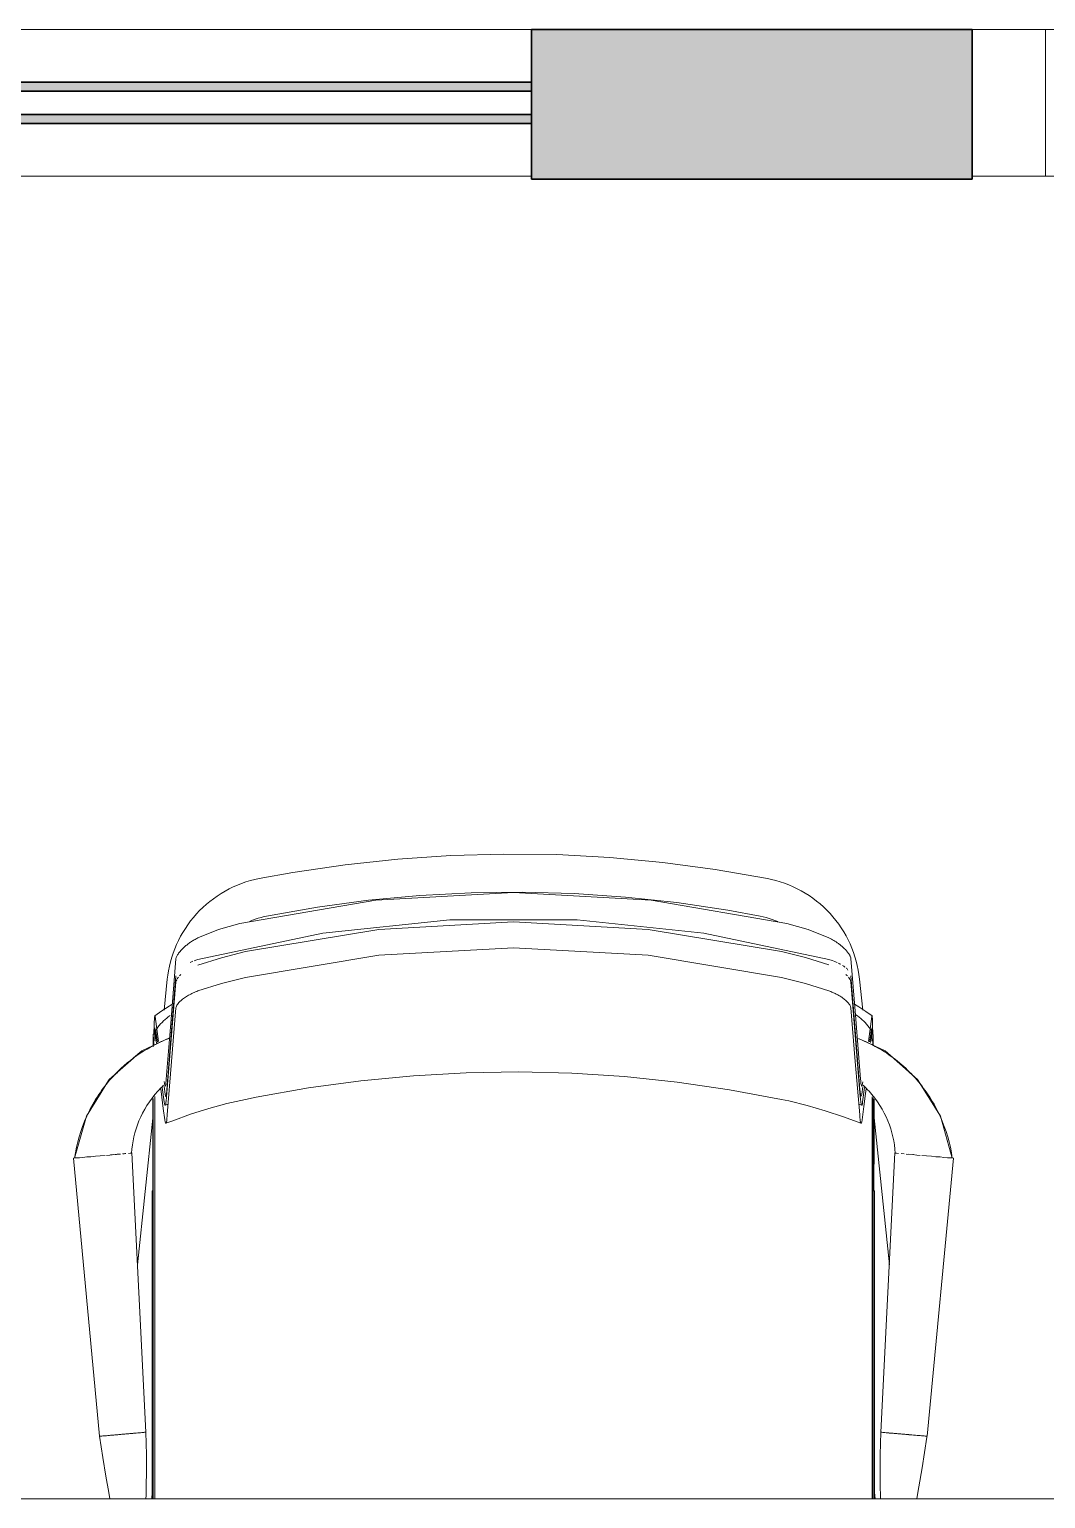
# Model space of a CAD drawing. Header units: millimetres. Extents: x 155927 to 317870, y -36033 to 97293.
# Drawn here: x 191809 to 192501, y 12608 to 13608 of the extents above; entities that cross this region are included whole.
import ezdxf

# ---------------------------------------------------------------- set-up
doc = ezdxf.new("R2010")
doc.units = ezdxf.units.MM
doc.header["$MEASUREMENT"] = 0
for name, color, linetype, lineweight in [('A-GLAZ-CURT', 7, 'CONTINUOUS', 9), ('A-GLAZ-CWMG', 7, 'CONTINUOUS', 9), ('A-WALL-PATT', 7, 'CONTINUOUS', 9), ('I-FURN', 8, 'CONTINUOUS', 9), ('I-WALL', 7, 'CONTINUOUS', 9)]:
    doc.layers.add(name, color=color, linetype=linetype, lineweight=lineweight)

msp = doc.modelspace()

# ---------------------------------------------------------------- hatches: boundary and pattern name
at = {"layer": 'A-GLAZ-CURT'}
h = msp.add_hatch(color=256, dxfattribs=at)
h.paths.add_polyline_path([(192150.8, 13543.6), (192150.8, 13549.6), (191250.8, 13549.6), (191250.8, 13543.6), (191664.1, 13543.6)], flags=0)
h.paths.add_polyline_path([(192150.8, 13565.6), (192150.8, 13571.6), (191250.8, 13571.6), (191250.8, 13565.6), (191664.1, 13565.6)], flags=0)
at = {"layer": 'A-WALL-PATT'}
h = msp.add_hatch(color=256, dxfattribs=at)
h.paths.add_polyline_path([(198150.8, 13505.6), (198848.8, 13506.6), (198848.8, 13607.6), (198150.8, 13607.6)], flags=0)
h.paths.add_polyline_path([(195450.8, 13505.6), (195450.8, 13607.6), (195150.8, 13607.6), (195150.8, 13505.6)], flags=0)
h.paths.add_polyline_path([(192450.8, 13505.6), (192450.8, 13607.6), (192150.8, 13607.6), (192150.8, 13505.6)], flags=0)
h.paths.add_polyline_path([(188952.5, 13505.6), (189450.8, 13505.6), (189450.8, 13607.6), (188800.8, 13607.6), (188800.8, 13505.6)], flags=0)

# ---------------------------------------------------------------- linework, layer by layer
at = {"layer": 'A-GLAZ-CURT', "lineweight": 30}
for p, q in [((192150.8, 13571.6), (191250.8, 13571.6)), ((192150.8, 13565.6), (192150.8, 13571.6)), ((191250.8, 13565.6), (192150.8, 13565.6)), ((192150.8, 13549.6), (191250.8, 13549.6)), ((191250.8, 13543.6), (192150.8, 13543.6)), ((192150.8, 13543.6), (192150.8, 13549.6))]:
    msp.add_line(p, q, dxfattribs=at)
at = {"layer": 'A-GLAZ-CWMG'}
for p, q in [((192150.8, 13607.6), (191250.8, 13607.6)), ((193350.8, 13607.6), (192500.8, 13607.6)), ((192150.8, 13507.6), (191250.8, 13507.6)), ((193350.8, 13507.6), (192500.8, 13507.6))]:
    msp.add_line(p, q, dxfattribs=at)
at = {"layer": 'A-GLAZ-CWMG', "lineweight": 20}
for p, q in [((192500.8, 13607.6), (192450.8, 13607.6)), ((192450.8, 13607.6), (192450.8, 13507.6)), ((192500.8, 13507.6), (192500.8, 13607.6)), ((192450.8, 13507.6), (192500.8, 13507.6))]:
    msp.add_line(p, q, dxfattribs=at)
at = {"layer": 'I-FURN'}
for p, q in [((192059.7, 13042.9), (192023.8, 13039)), ((192095.8, 13045.3), (192059.7, 13042.9)), ((192131.9, 13046.3), (192095.8, 13045.3)), ((192168, 13045.9), (192131.9, 13046.3)), ((192204.1, 13043.9), (192168, 13045.9)), ((192240.1, 13040.6), (192204.1, 13043.9)), ((191988.1, 13033.7), (191965.3, 13029.6)), ((192023.8, 13039), (191988.1, 13033.7)), ((192275.9, 13035.8), (192240.1, 13040.6)), ((192311.5, 13029.6), (192275.9, 13035.8)), ((191942, 13021), (191939.3, 13019.4)), ((191944.8, 13022.5), (191942, 13021)), ((191947.6, 13023.9), (191944.8, 13022.5)), ((191950.4, 13025.1), (191947.6, 13023.9)), ((191953.3, 13026.2), (191950.4, 13025.1)), ((191956.3, 13027.3), (191953.3, 13026.2)), ((191959.3, 13028.2), (191956.3, 13027.3)), ((191962.3, 13028.9), (191959.3, 13028.2)), ((191965.3, 13029.6), (191962.3, 13028.9)), ((192314.1, 13029), (192311.5, 13029.6)), ((192317.1, 13028.3), (192314.1, 13029)), ((192320.1, 13027.4), (192317.1, 13028.3)), ((192323.1, 13026.4), (192320.1, 13027.4)), ((192326, 13025.3), (192323.1, 13026.4)), ((192328.9, 13024), (192326, 13025.3)), ((192331.7, 13022.7), (192328.9, 13024)), ((192334.4, 13021.2), (192331.7, 13022.7)), ((192337.1, 13019.7), (192334.4, 13021.2)), ((191929.3, 13012.1), (191927, 13010)), ((191931.7, 13014.1), (191929.3, 13012.1)), ((191934.2, 13015.9), (191931.7, 13014.1)), ((191936.7, 13017.7), (191934.2, 13015.9)), ((191939.3, 13019.4), (191936.7, 13017.7)), ((191952.1, 12999.1), (192044.7, 13014.9)), ((192004.9, 13010.1), (192039.7, 13014.8)), ((192039.7, 13014.8), (192074.6, 13018)), ((192044.7, 13014.9), (192138.4, 13020.2)), ((192074.6, 13018), (192109.7, 13019.9)), ((192109.7, 13019.9), (192144.7, 13020.3)), ((192138.4, 13020.2), (192232.1, 13014.9)), ((192144.7, 13020.3), (192179.8, 13019.4)), ((192179.8, 13019.4), (192214.8, 13017)), ((192214.8, 13017), (192249.7, 13013.3)), ((192232.1, 13014.9), (192324.7, 12999.1)), ((192249.7, 13013.3), (192284.4, 13008.1)), ((192339.8, 13018), (192337.1, 13019.7)), ((192342.3, 13016.2), (192339.8, 13018)), ((192344.8, 13014.3), (192342.3, 13016.2)), ((192347.2, 13012.3), (192344.8, 13014.3)), ((192349.6, 13010.3), (192347.2, 13012.3)), ((191920.5, 13003.2), (191918.6, 13000.8)), ((191922.6, 13005.5), (191920.5, 13003.2)), ((191924.7, 13007.8), (191922.6, 13005.5)), ((191927, 13010), (191924.7, 13007.8)), ((191958.7, 13000.4), (191960.7, 13001.2)), ((191960.7, 13001.2), (191962.6, 13001.9)), ((191962.6, 13001.9), (191964.6, 13002.6)), ((191964.6, 13002.6), (191966.6, 13003.2)), ((191966.6, 13003.2), (191968.6, 13003.7)), ((191968.6, 13003.7), (191970.3, 13004.1)), ((191970.3, 13004.1), (192004.9, 13010.1)), ((192095, 13001.4), (192008.7, 12992.4)), ((192181.8, 13001.4), (192095, 13001.4)), ((192268.1, 12992.4), (192181.8, 13001.4)), ((192284.4, 13008.1), (192306.5, 13004.1)), ((192306.5, 13004.1), (192308.5, 13003.6)), ((192308.5, 13003.6), (192310.6, 13003.1)), ((192310.6, 13003.1), (192312.5, 13002.5)), ((192312.5, 13002.5), (192314.5, 13001.8)), ((192314.5, 13001.8), (192316.5, 13001.1)), ((192316.5, 13001.1), (192318.4, 13000.3)), ((192351.8, 13008.1), (192349.6, 13010.3)), ((192354, 13005.9), (192351.8, 13008.1)), ((192356, 13003.5), (192354, 13005.9)), ((192358, 13001.1), (192356, 13003.5)), ((192359.9, 12998.6), (192358, 13001.1)), ((191913.3, 12993), (191911.8, 12990.3)), ((191915, 12995.7), (191913.3, 12993)), ((191916.7, 12998.2), (191915, 12995.7)), ((191918.6, 13000.8), (191916.7, 12998.2)), ((191923.6, 12989.2), (191937.6, 12994.9)), ((192008.7, 12992.4), (191923.6, 12974.4)), ((191937.6, 12994.9), (191952.1, 12999.1)), ((192046.7, 12995), (191955.9, 12979.9)), ((192138.4, 13000.1), (192046.7, 12995)), ((192230.2, 12995), (192138.4, 13000.1)), ((192321, 12979.9), (192230.2, 12995)), ((192353.2, 12974.4), (192268.1, 12992.4)), ((192324.7, 12999.1), (192339.2, 12995)), ((192339.2, 12995), (192353.2, 12989.2)), ((192361.6, 12996), (192359.9, 12998.6)), ((192363.3, 12993.4), (192361.6, 12996)), ((192364.9, 12990.7), (192363.3, 12993.4)), ((191907.8, 12981.8), (191906.7, 12978.9)), ((191909, 12984.7), (191907.8, 12981.8)), ((191910.3, 12987.5), (191909, 12984.7)), ((191911.8, 12990.3), (191910.3, 12987.5)), ((192046.7, 12977.4), (192138.4, 12982.5)), ((192138.4, 12982.5), (192230.2, 12977.4)), ((192366.3, 12987.9), (192364.9, 12990.7)), ((192367.7, 12985.1), (192366.3, 12987.9)), ((192368.9, 12982.2), (192367.7, 12985.1)), ((192370, 12979.3), (192368.9, 12982.2)), ((191904.9, 12973), (191904.1, 12969.9)), ((191905.7, 12976), (191904.9, 12973)), ((191905.3, 12933.8), (191908.6, 12975)), ((191906.7, 12978.9), (191905.7, 12976)), ((191939.6, 12975.7), (191923.6, 12970.7)), ((191955.9, 12979.9), (191939.6, 12975.7)), ((191955.9, 12962.2), (192046.7, 12977.4)), ((192230.2, 12977.4), (192321, 12962.2)), ((192337.2, 12975.8), (192321, 12979.9)), ((192353.2, 12970.8), (192337.2, 12975.8)), ((192368.2, 12975.1), (192371.5, 12933.8)), ((192371, 12976.4), (192370, 12979.3)), ((192371.9, 12973.4), (192371, 12976.4)), ((192372.6, 12970.4), (192371.9, 12973.4)), ((191902.7, 12961.1), (191900.5, 12940)), ((191903, 12963.8), (191902.7, 12961.1)), ((191903.5, 12966.9), (191903, 12963.8)), ((191904.1, 12969.9), (191903.5, 12966.9)), ((191908.6, 12963.3), (191905.4, 12923.6)), ((191939.6, 12958.1), (191955.9, 12962.2)), ((192321, 12962.2), (192337.2, 12958.1)), ((192371.4, 12923.7), (192368.2, 12963.3)), ((192373.2, 12967.3), (192372.6, 12970.4)), ((192373.7, 12964.2), (192373.2, 12967.3)), ((192374.1, 12961.1), (192373.7, 12964.2)), ((192376.3, 12940), (192374.1, 12961.1)), ((191908.6, 12959.2), (191905.4, 12920.1)), ((191923.6, 12953.1), (191939.6, 12958.1)), ((192337.2, 12958.1), (192353.2, 12953.1)), ((192371.4, 12920.1), (192368.2, 12959.2)), ((191899, 12939.6), (191903.9, 12942.8)), ((191903.9, 12942.8), (191906.1, 12944.1)), ((191905.6, 12905.1), (191908.6, 12941.5)), ((192368.2, 12941.6), (192371.2, 12905.1)), ((192370.7, 12944.1), (192373.6, 12942.4)), ((192373.6, 12942.4), (192378.5, 12939.1)), ((191894.2, 12936.1), (191899, 12939.6)), ((191894.4, 12935.6), (191896.8, 12918.6)), ((191898.1, 12930.7), (191899.1, 12931.7)), ((191899.1, 12931.7), (191900.1, 12932.7)), ((191900.1, 12932.7), (191901.2, 12933.7)), ((191901.2, 12933.7), (191902.3, 12934.6)), ((191902, 12893.1), (191905.3, 12933.8)), ((191902.3, 12934.6), (191903.4, 12935.5)), ((191903.4, 12935.5), (191904.6, 12936.3)), ((192371.5, 12936.9), (192372.7, 12936.1)), ((192371.5, 12933.8), (192374.8, 12893.1)), ((192372.7, 12936.1), (192373.8, 12935.3)), ((192373.8, 12935.3), (192374.9, 12934.4)), ((192374.9, 12934.4), (192376, 12933.5)), ((192376, 12933.5), (192377, 12932.5)), ((192377, 12932.5), (192378, 12931.6)), ((192378, 12931.6), (192378.9, 12930.5)), ((192378.5, 12939.1), (192382.6, 12936.1)), ((192380.1, 12918.8), (192382.5, 12935.6)), ((191885.3, 12912.3), (191904.3, 12921.1)), ((191904.3, 12921.1), (191885.3, 12912.3)), ((191904.3, 12921.1), (191885.3, 12912.3)), ((191893.1, 12923.6), (191893.5, 12916.4)), ((191893.1, 12923.6), (191893.1, 12915)), ((191893.6, 12923.6), (191893.8, 12930.2)), ((191894, 12925.6), (191893.9, 12923.6)), ((191894.8, 12921.1), (191894.3, 12927.3)), ((191894.7, 12926.1), (191895.5, 12927.3)), ((191896, 12918.3), (191894.8, 12925.7)), ((191895.3, 12917.6), (191894.8, 12921.1)), ((191895.5, 12927.3), (191896.3, 12928.5)), ((191896.3, 12928.5), (191897.2, 12929.6)), ((191897.2, 12929.6), (191898.1, 12930.7)), ((191905.4, 12923.6), (191902.4, 12885.8)), ((192374.4, 12885.9), (192371.4, 12923.7)), ((192378.9, 12930.5), (192379.8, 12929.4)), ((192379.8, 12929.4), (192380.7, 12928.3)), ((192380.7, 12928.3), (192381.5, 12927.2)), ((192381.7, 12923.9), (192380.9, 12918.5)), ((192381.5, 12927.2), (192381.7, 12926.9)), ((192382, 12921.1), (192381.6, 12918)), ((192381.7, 12926.9), (192381.9, 12926.6)), ((192381.8, 12924.9), (192381.7, 12923.9)), ((192382, 12925.8), (192381.8, 12924.9)), ((192381.9, 12926.6), (192382.2, 12926.2)), ((192382.5, 12927.3), (192382, 12921.1)), ((192383.5, 12923.5), (192382.1, 12923.8)), ((192382.2, 12926.2), (192382.2, 12926.2)), ((192382.9, 12923.5), (192382.8, 12925.6)), ((192383, 12930.2), (192383.2, 12923.5)), ((192383.2, 12916.7), (192383.5, 12923.5)), ((192383.5, 12923.5), (192383.5, 12916.5)), ((191863.2, 12892.9), (191885.3, 12912.3)), ((191885.3, 12912.3), (191863.2, 12892.9)), ((191885.3, 12912.3), (191863.2, 12892.9)), ((191879.8, 12907.5), (191885.3, 12912.3)), ((191885.3, 12912.3), (191892, 12915.4)), ((191905.4, 12920.1), (191902.2, 12881)), ((192374.6, 12881), (192371.4, 12920.1)), ((192391.5, 12912.3), (192373.3, 12920.8)), ((192373.3, 12920.8), (192391.5, 12912.3)), ((192391.5, 12912.3), (192373.3, 12920.8)), ((192384.9, 12915.4), (192391.5, 12912.3)), ((192413.6, 12892.9), (192391.5, 12912.3)), ((192391.5, 12912.3), (192413.6, 12892.9)), ((192391.5, 12912.3), (192397, 12907.5)), ((192413.6, 12892.9), (192391.5, 12912.3)), ((191902.7, 12868.7), (191905.6, 12905.1)), ((192371.2, 12905.1), (192374.2, 12868.7)), ((191847.6, 12867.9), (191863.2, 12892.9)), ((191863.2, 12892.9), (191847.6, 12867.9)), ((191863.2, 12892.9), (191847.6, 12867.9)), ((191859.3, 12886.6), (191863.2, 12892.9)), ((191863.2, 12892.9), (191868.7, 12897.7)), ((191900.5, 12891.5), (191900.7, 12890)), ((192034.4, 12892), (191998.8, 12887.1)), ((192070.3, 12895.4), (192034.4, 12892)), ((192106.2, 12897.4), (192070.3, 12895.4)), ((192142.2, 12898), (192106.2, 12897.4)), ((192178.2, 12897.1), (192142.2, 12898)), ((192214.1, 12894.8), (192178.2, 12897.1)), ((192250, 12891), (192214.1, 12894.8)), ((192285.6, 12885.9), (192250, 12891)), ((192376.1, 12890), (192376.3, 12891.3)), ((192408.1, 12897.7), (192413.6, 12892.9)), ((192429.3, 12867.9), (192413.6, 12892.9)), ((192413.6, 12892.9), (192429.3, 12867.9)), ((192413.6, 12892.9), (192417.5, 12886.6)), ((192429.3, 12867.9), (192413.6, 12892.9)), ((191847.6, 12867.9), (191857.6, 12884)), ((191894.2, 12881.3), (191894.2, 12879.2)), ((191898.2, 12886.4), (191899, 12880.7)), ((191900.6, 12877.7), (191899.3, 12887.3)), ((191901.2, 12882.8), (191900.5, 12888)), ((191998.8, 12887.1), (191963.3, 12880.8)), ((192321, 12879.3), (192285.6, 12885.9)), ((192376.3, 12887.9), (192375.6, 12882.9)), ((192377.5, 12887.3), (192376.2, 12877.7)), ((192377, 12874.4), (192378.2, 12883.4)), ((192378.2, 12883.4), (192378.6, 12886.4)), ((192382.7, 12879.2), (192382.7, 12881.1)), ((192419.2, 12884), (192429.3, 12867.9)), ((191892.8, 12852.8), (191892.8, 12879.4)), ((191892.9, 12879.5), (191893, 12817)), ((191893.1, 12880), (191893.1, 12877.7)), ((191893.1, 12877.7), (191893.1, 12607.5)), ((191894.2, 12879.2), (191894.2, 12607.5)), ((191899, 12880.7), (191900, 12873)), ((191900, 12873), (191901, 12865.3)), ((191903.3, 12876.1), (191901.3, 12875.3)), ((191930.9, 12873), (191918.6, 12869.2)), ((191943.3, 12876.4), (191930.9, 12873)), ((191955.9, 12879.3), (191943.3, 12876.4)), ((191963.3, 12880.8), (191955.9, 12879.3)), ((192325.9, 12878.2), (192321, 12879.3)), ((192338.5, 12875.1), (192325.9, 12878.2)), ((192350.8, 12871.6), (192338.5, 12875.1)), ((192363.1, 12867.5), (192350.8, 12871.6)), ((192375.6, 12875.3), (192373.6, 12876.1)), ((192375.8, 12865.3), (192377, 12874.4)), ((192382.7, 12607.5), (192382.7, 12879.2)), ((192383.5, 12880.4), (192383.5, 12877.8)), ((192383.5, 12877.8), (192383.5, 12607.5)), ((192383.9, 12817), (192384, 12879.5)), ((192384, 12879.4), (192384, 12852.8)), ((191839.6, 12839.3), (191847.6, 12867.9)), ((191847.6, 12867.9), (191839.6, 12839.3)), ((191839.6, 12839.3), (191847.6, 12867.9)), ((191847.6, 12867.9), (191839.6, 12839.3)), ((191892.9, 12866.6), (191882.5, 12766.6)), ((191906.4, 12864.8), (191901.7, 12863)), ((191918.6, 12869.2), (191906.4, 12864.8)), ((192375.1, 12863), (192363.1, 12867.5)), ((192394.4, 12766.6), (192384, 12866.7)), ((192437.2, 12839.3), (192429.3, 12867.9)), ((192429.3, 12867.9), (192437.2, 12839.3)), ((192429.3, 12867.9), (192437.2, 12839.3)), ((192437.2, 12839.3), (192429.3, 12867.9)), ((191892.9, 12817), (191892.8, 12852.8)), ((192384, 12852.8), (192383.9, 12817)), ((191853.8, 12840.6), (191857.1, 12840.9)), ((191857.1, 12840.9), (191860.3, 12841.2)), ((191861.3, 12841.2), (191863.6, 12841.4)), ((191863.6, 12841.4), (191866.3, 12841.7)), ((191866.7, 12841.7), (191869.6, 12842)), ((191872.2, 12842.2), (191874.4, 12842.4)), ((191876.2, 12842.5), (191877.5, 12842.7)), ((191877.5, 12842.7), (191878.4, 12842.7)), ((191878.4, 12842.7), (191878.6, 12842.8)), ((191878.6, 12842.8), (191888.2, 12652.8)), ((191888.2, 12652.8), (191878.6, 12842.8)), ((192388.6, 12652.8), (192398.2, 12842.8)), ((192398.2, 12842.8), (192388.6, 12652.8)), ((192398.2, 12842.8), (192398.5, 12842.7)), ((192398.5, 12842.7), (192399.3, 12842.7)), ((192399.3, 12842.7), (192400.6, 12842.5)), ((192402.4, 12842.4), (192404.6, 12842.2)), ((192402.4, 12842.4), (192404.6, 12842.2)), ((192405.9, 12842.1), (192410.1, 12841.7)), ((192407.2, 12842), (192410.1, 12841.7)), ((192410.1, 12841.7), (192413.2, 12841.4)), ((192410.6, 12841.7), (192410.8, 12841.7)), ((192413.2, 12841.4), (192415.5, 12841.2)), ((192416.5, 12841.2), (192419.8, 12840.9)), ((192419.8, 12840.9), (192423, 12840.6)), ((191856.6, 12650), (191838.8, 12839.3)), ((191838.8, 12839.3), (191856.6, 12650)), ((191838.8, 12839.3), (191839.1, 12839.3)), ((191839.1, 12839.3), (191839.9, 12839.4)), ((191839.9, 12839.4), (191841.2, 12839.5)), ((191841.2, 12839.5), (191843, 12839.6)), ((191843, 12839.6), (191845.2, 12839.8)), ((191845.2, 12839.8), (191847.8, 12840.1)), ((191847.8, 12840.1), (191850.7, 12840.3)), ((191850.7, 12840.3), (191853.8, 12840.6)), ((192438.1, 12839.3), (192420.2, 12650)), ((192420.2, 12650), (192438.1, 12839.3)), ((192423, 12840.6), (192426.1, 12840.3)), ((192426.1, 12840.3), (192429, 12840.1)), ((192429, 12840.1), (192431.6, 12839.8)), ((192431.6, 12839.8), (192433.9, 12839.6)), ((192433.9, 12839.6), (192435.7, 12839.5)), ((192435.7, 12839.5), (192437, 12839.4)), ((192437, 12839.4), (192437.8, 12839.3)), ((192437.8, 12839.3), (192438.1, 12839.3)), ((191893, 12817), (191892.5, 12817)), ((191892.5, 12607.5), (191892.5, 12817)), ((192384.3, 12817), (192383.9, 12817)), ((192384.3, 12607.5), (192384.3, 12817)), ((191888.5, 12637.3), (191888.2, 12652.8)), ((192388.2, 12637.3), (192388.5, 12652.8)), ((191856.6, 12650), (191858.9, 12635.5)), ((192416.7, 12628.5), (192419.9, 12649.3)), ((192419.9, 12649.3), (192420, 12650)), ((191858.9, 12635.5), (191860.9, 12622.8)), ((191888.5, 12627), (191888.5, 12637.3)), ((192388.1, 12627), (192388.2, 12637.3)), ((191860.9, 12622.8), (191862.8, 12611.6)), ((191888.4, 12615.4), (191888.5, 12627)), ((192388.2, 12615.4), (192388.1, 12627)), ((192414.5, 12615.5), (192416.7, 12628.5)), ((191862.8, 12611.6), (191863.5, 12607.5)), ((191888.3, 12609.9), (191888.4, 12615.4)), ((191892.1, 12607.5), (191892.5, 12612)), ((192384.3, 12612), (192384.8, 12607.5)), ((192388.4, 12609.9), (192388.2, 12615.4)), ((192413.4, 12608.9), (192414.5, 12615.5)), ((196113.4, 12607.5), (190813.4, 12607.5)), ((191888.2, 12607.5), (191888.3, 12609.9)), ((192388.4, 12607.5), (192388.4, 12609.9)), ((192413.2, 12607.5), (192413.4, 12608.9))]:
    msp.add_line(p, q, dxfattribs=at)
msp.add_ellipse((192138.1, 12412.5), major_axis=(825, 0), ratio=0.648816, start_param=1.870261, end_param=1.872267, dxfattribs=at)
for points, knots in [([(191908.6, 12975), (191908.7, 12975.6), (191909, 12976.7), (191910.7, 12979.4), (191913.3, 12982.2), (191916.1, 12984.5), (191917.5, 12985.6), (191918.6, 12986.4), (191919.8, 12987.1), (191921.4, 12988.1), (191922.7, 12988.8), (191923.6, 12989.2)], [0, 0, 0, 0, 0.142857, 0.285714, 0.571429, 0.678571, 0.732143, 0.785714, 0.839286, 0.892857, 1, 1, 1, 1]), ([(192353.2, 12989.2), (192354.4, 12988.7), (192356.6, 12987.5), (192360.8, 12984.7), (192364, 12981.9), (192365.9, 12979.6), (192366.7, 12978.5), (192367.2, 12977.8), (192367.6, 12977), (192368, 12976.1), (192368.2, 12975.5), (192368.2, 12975.1)], [0, 0, 0, 0, 0.142857, 0.285714, 0.571429, 0.678571, 0.732143, 0.785714, 0.839286, 0.892857, 1, 1, 1, 1]), ([(191910.3, 12962.4), (191910, 12962.1), (191909.7, 12961.7), (191909.5, 12961.3), (191909.4, 12961.2)], [0.7142857, 0.7142857, 0.7142857, 0.7142857, 0.7857143, 0.8166867, 0.8166867, 0.8166867, 0.8166867]), ([(191908.6, 12941.5), (191908.7, 12942.3), (191909.4, 12943.9), (191912.1, 12946.9), (191916, 12949.6), (191920.2, 12951.8), (191922.4, 12952.7), (191923.6, 12953.1)], [-1, -1, -1, -1, -0.785714, -0.571429, -0.285714, -0.142857, 0, 0, 0, 0]), ([(192353.2, 12953.1), (192354.1, 12952.8), (192355.4, 12952.3), (192357, 12951.6), (192358.2, 12951), (192359.4, 12950.4), (192360.8, 12949.6), (192363.7, 12947.7), (192366.3, 12945.4), (192367.8, 12943.1), (192368.2, 12942.1), (192368.2, 12941.6)], [-1, -1, -1, -1, -0.892857, -0.839286, -0.785714, -0.732143, -0.678571, -0.571429, -0.285714, -0.142857, 0, 0, 0, 0]), ([(192382.6, 12918.9), (192382.6, 12919.8), (192382.6, 12921.6), (192382.4, 12924.3), (192382.3, 12926), (192382.1, 12926.3), (192382, 12926), (192382, 12925.8)], [0, 0, 0, 0, 0.166667, 0.333333, 0.666667, 0.833333, 1, 1, 1, 1]), ([(191903.9, 12920.8), (191902.1, 12920.1), (191886.9, 12913.8), (191865.3, 12897.7), (191846.5, 12868.4), (191841, 12849.2), (191839.6, 12839.3)], [-0.7389144, -0.7389144, -0.7389144, -0.7389144, -0.7, -0.4, -0.2, 0, 0, 0, 0]), ([(192437.2, 12839.3), (192435.9, 12849.2), (192430.3, 12868.4), (192414.2, 12893.5), (192394.3, 12910.7), (192379.7, 12918.2), (192373.6, 12920.5)], [0, 0, 0, 0, 0.2, 0.4, 0.6, 0.7342589, 0.7342589, 0.7342589, 0.7342589]), ([(191900.2, 12888.9), (191898.8, 12887.6), (191891.7, 12880.3), (191882.1, 12865), (191878.8, 12850.1), (191878.4, 12842.7)], [0.4429381, 0.4429381, 0.4429381, 0.4429381, 0.5, 0.75, 1, 1, 1, 1]), ([(192398.4, 12842.7), (192398, 12850.1), (192394.7, 12865), (192385.1, 12880.3), (192378, 12887.6), (192376.6, 12888.9)], [0, 0, 0, 0, 0.25, 0.5, 0.5570669, 0.5570669, 0.5570669, 0.5570669]), ([(191866.7, 12841.7), (191867, 12841.7), (191867.6, 12841.8), (191868.6, 12841.9), (191869.6, 12842), (191870.3, 12842), (191870.7, 12842.1), (191870.9, 12842.1)], [-0.32221673, -0.32221673, -0.32221673, -0.32221673, -0.30555556, -0.27777778, -0.25, -0.23611111, -0.22222222, -0.22222222, -0.22222222, -0.22222222]), ([(191872.7, 12842.2), (191872.9, 12842.3), (191873.5, 12842.3), (191874.1, 12842.4), (191874.5, 12842.4), (191874.5, 12842.4)], [-0.17937094, -0.17937094, -0.17937094, -0.17937094, -0.16666667, -0.13888889, -0.13546643, -0.13546643, -0.13546643, -0.13546643]), ([(191862.3, 12650.5), (191864.4, 12650.7), (191867.8, 12651), (191871.5, 12651.3), (191872.4, 12651.4)], [-0.7220744, -0.7220744, -0.7220744, -0.7220744, -0.5555556, -0.5000244, -0.5000244, -0.5000244, -0.5000244]), ([(191888.2, 12652.8), (191888.2, 12652.8), (191887.7, 12652.7), (191886.2, 12652.6), (191884.6, 12652.4), (191882.6, 12652.3), (191880.4, 12652.1), (191877.9, 12651.8), (191875.2, 12651.6), (191873.3, 12651.5), (191872.4, 12651.4)], [0, 0, 0, 0, 0.1111111, 0.1666667, 0.2222222, 0.2777778, 0.3333333, 0.3888889, 0.4444444, 0.4999756, 0.4999756, 0.4999756, 0.4999756]), ([(191872.4, 12651.4), (191873.3, 12651.5), (191875.2, 12651.6), (191877.9, 12651.8), (191880.4, 12652.1), (191882.6, 12652.3), (191884.6, 12652.4), (191886.2, 12652.6), (191887.7, 12652.7), (191888.2, 12652.8), (191888.2, 12652.8)], [-0.5, -0.5, -0.5, -0.5, -0.4444444, -0.3888889, -0.3333333, -0.2777778, -0.2222222, -0.1666667, -0.1111111, 0, 0, 0, 0]), ([(192394.2, 12652.2), (192394.9, 12652.2), (192396.4, 12652.1), (192398, 12651.9), (192398.8, 12651.8)], [-0.7183711, -0.7183711, -0.7183711, -0.7183711, -0.6666667, -0.6111111, -0.6111111, -0.6111111, -0.6111111]), ([(191862.3, 12650.5), (191861.6, 12650.4), (191859.6, 12650.3), (191857.3, 12650.1), (191856.6, 12650), (191856.6, 12650)], [0.722393, 0.722393, 0.722393, 0.722393, 0.7777778, 0.8888889, 1, 1, 1, 1]), ([(191856.6, 12650), (191856.6, 12650), (191857.3, 12650.1), (191859.6, 12650.3), (191861.6, 12650.4), (191862.3, 12650.5)], [-1, -1, -1, -1, -0.8888889, -0.7777778, -0.7222222, -0.7222222, -0.7222222, -0.7222222])]:
    msp.add_open_spline(points, degree=3, knots=knots, dxfattribs=at)
for points in [[(191920.2, 12973.3), (191919.5, 12973.1), (191918.9, 12972.8), (191918.3, 12972.5)], [(191923.6, 12974.4), (191922.7, 12974.1), (191921.8, 12973.9), (191920.9, 12973.5)], [(192356.1, 12973.5), (192355.2, 12973.9), (192354.2, 12974.2), (192353.2, 12974.4)], [(192358.8, 12972.5), (192358.1, 12972.8), (192357.4, 12973.1), (192356.6, 12973.4)], [(192361.3, 12971.3), (192360.8, 12971.5), (192360.3, 12971.8), (192359.8, 12972)], [(191912, 12964.2), (191911.7, 12963.9), (191911.3, 12963.6), (191911, 12963.3)], [(192364.1, 12969.4), (192363.6, 12969.8), (192363.1, 12970.1), (192362.5, 12970.5)], [(192365.8, 12963.3), (192365.5, 12963.6), (192365.2, 12964), (192364.8, 12964.3)], [(192366.2, 12967.3), (192365.8, 12967.8), (192365.4, 12968.3), (192364.9, 12968.8)], [(192367.5, 12961.2), (192367.2, 12961.6), (192366.9, 12962.1), (192366.6, 12962.5)], [(191909.1, 12960.7), (191908.8, 12960.2), (191908.7, 12959.7), (191908.6, 12959.2)], [(192368.2, 12959.2), (192368.2, 12959.7), (192368, 12960.2), (192367.7, 12960.8)], [(191893.8, 12930.2), (191893.8, 12931.4), (191893.9, 12933.4), (191894.1, 12935.5), (191894.2, 12936.3), (191894.3, 12936), (191894.4, 12935.6)], [(192382.5, 12935.6), (192382.5, 12936), (192382.6, 12936.3), (192382.8, 12935.5), (192382.9, 12933.4), (192383, 12931.4), (192383, 12930.2)], [(191894.3, 12927.3), (191894.2, 12927.9), (191894.1, 12928.3), (191894, 12926.8), (191894, 12925.6)], [(191894.6, 12925.8), (191894.5, 12925.4), (191894.3, 12923.8), (191894.2, 12920.8), (191894.2, 12919)], [(191894.8, 12925.7), (191894.8, 12926), (191894.7, 12926.3), (191894.6, 12926.1), (191894.6, 12925.8)], [(192382.8, 12925.6), (192382.8, 12926.8), (192382.7, 12928.3), (192382.6, 12927.9), (192382.5, 12927.3)], [(191900.7, 12890), (191900.9, 12889), (191901.2, 12887.8), (191901.6, 12888.9), (191901.9, 12891.4), (191902, 12893.1)], [(192374.8, 12893.1), (192374.9, 12891.4), (192375.2, 12888.9), (192375.7, 12887.8), (192376, 12889), (192376.1, 12890)], [(191902.2, 12881), (191902.1, 12879.5), (191901.8, 12877), (191901.4, 12875.2), (191901, 12875.3), (191900.7, 12876.6), (191900.6, 12877.7)], [(191902.4, 12885.8), (191902.3, 12884.2), (191902, 12881.9), (191901.6, 12880.9), (191901.3, 12881.9), (191901.2, 12882.8)], [(192375.6, 12882.9), (192375.5, 12882), (192375.2, 12881), (192374.8, 12882), (192374.6, 12884.3), (192374.4, 12885.9)], [(192376.2, 12877.7), (192376.1, 12876.6), (192375.8, 12875.3), (192375.4, 12875.2), (192375, 12877), (192374.7, 12879.5), (192374.6, 12881)], [(191901, 12865.3), (191901.2, 12864.3), (191901.4, 12863), (191901.9, 12862.9), (191902.3, 12864.7), (191902.5, 12867.2), (191902.7, 12868.7)], [(192374.2, 12868.7), (192374.3, 12867.2), (192374.6, 12864.7), (192375, 12862.9), (192375.4, 12863), (192375.7, 12864.3), (192375.8, 12865.3)], [(191864, 12841.5), (191864.7, 12841.5), (191865.5, 12841.6), (191866.2, 12841.7)], [(191867, 12650.9), (191866.2, 12650.8), (191865.4, 12650.8), (191864.6, 12650.7)], [(191872.4, 12651.4), (191871.5, 12651.3), (191869.7, 12651.1), (191867.9, 12651), (191867.1, 12650.9)], [(192388.7, 12652.7), (192388.5, 12652.7), (192388.5, 12652.8), (192388.5, 12652.8)], [(192388.5, 12652.8), (192388.5, 12652.8), (192388.6, 12652.7), (192389.3, 12652.7), (192390.1, 12652.6), (192390.6, 12652.6)], [(192390.7, 12652.6), (192391.1, 12652.5), (192391.6, 12652.5), (192392.2, 12652.4)], [(192392.3, 12652.4), (192392.8, 12652.4), (192393.5, 12652.3), (192394.1, 12652.3)], [(192398.8, 12651.9), (192398, 12651.9), (192397.3, 12652), (192396.5, 12652.1)], [(192401.5, 12651.6), (192400.7, 12651.7), (192399.8, 12651.8), (192399, 12651.8)], [(192399, 12651.8), (192399.8, 12651.8), (192400.7, 12651.7), (192401.5, 12651.6)], [(192404.2, 12651.4), (192403.4, 12651.5), (192402.5, 12651.5), (192401.7, 12651.6)], [(192401.7, 12651.6), (192402.5, 12651.5), (192403.4, 12651.5), (192404.2, 12651.4)], [(192407, 12651.1), (192406.1, 12651.2), (192405.3, 12651.3), (192404.4, 12651.4)], [(192404.4, 12651.4), (192405.3, 12651.3), (192406.1, 12651.2), (192407, 12651.1)], [(192409.6, 12650.9), (192408.8, 12651), (192408, 12651.1), (192407.1, 12651.1)], [(192407.1, 12651.1), (192408, 12651), (192408.8, 12651), (192409.6, 12650.9)], [(192412.1, 12650.7), (192411.4, 12650.8), (192410.6, 12650.8), (192409.8, 12650.9)], [(191864.5, 12650.7), (191863.7, 12650.6), (191863, 12650.6), (191862.3, 12650.5)], [(192410.9, 12650.8), (192411.3, 12650.8), (192411.7, 12650.7), (192412.1, 12650.7)], [(192414.4, 12650.5), (192413.7, 12650.6), (192413, 12650.6), (192412.3, 12650.7)], [(192412.3, 12650.7), (192413, 12650.6), (192413.7, 12650.5), (192414.4, 12650.5)], [(192416.3, 12650.3), (192415.8, 12650.4), (192415.2, 12650.4), (192414.5, 12650.5)], [(192420.2, 12650), (192420.2, 12650), (192419.5, 12650.1), (192417.7, 12650.2), (192416.5, 12650.3)]]:
    msp.add_open_spline(points, degree=3, dxfattribs=at)
at = {"layer": 'I-WALL', "lineweight": 30}
for p, q in [((192450.8, 13607.6), (192150.8, 13607.6)), ((192150.8, 13607.6), (192150.8, 13505.6)), ((192450.8, 13505.6), (192450.8, 13607.6)), ((192150.8, 13505.6), (192450.8, 13505.6))]:
    msp.add_line(p, q, dxfattribs=at)

doc.saveas('drawing.dxf')
